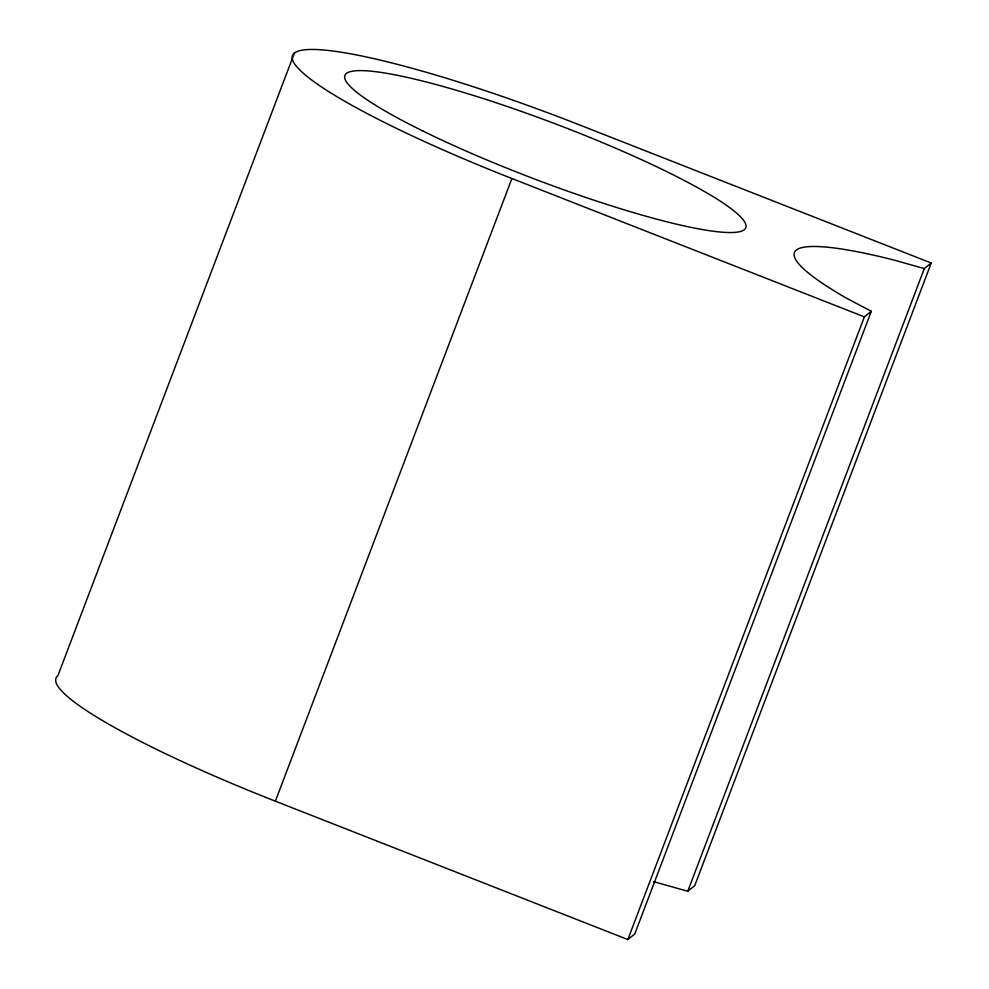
<?xml version="1.0" encoding="UTF-8"?>
<svg xmlns="http://www.w3.org/2000/svg" width="989" height="989" viewBox="0 0 989 989"><rect width="100%" height="100%" fill="white"/><g stroke="black" fill="none" stroke-linecap="round" stroke-linejoin="round"><path stroke-width="1.48" d="M294.401 53.06L57.869 675.734A270.442 37.174 20.8 0 0 275.375 801.177L627.842 939.55L634.765 933.975L871.297 311.3L846.139 297.986A270.442 37.174 20.8 0 1 893.426 259.897L924.307 268.588L931.242 263.012L578.775 124.639A270.442 37.174 20.8 0 0 294.401 53.06A270.442 37.174 20.8 0 0 511.906 178.515L864.374 316.876L871.297 311.3M275.375 801.177L511.906 178.515M627.842 939.55L864.374 316.876M653.556 881.731A270.442 37.174 20.8 0 1 656.894 882.571L687.775 891.262L924.307 268.588M931.242 263.012L694.711 885.687L687.775 891.262M422.909 131.018A214.403 29.472 20.8 0 0 744.284 229.683A214.403 29.472 20.8 0 0 468.823 94.029A214.403 29.472 20.8 0 0 422.909 131.018"/></g></svg>
